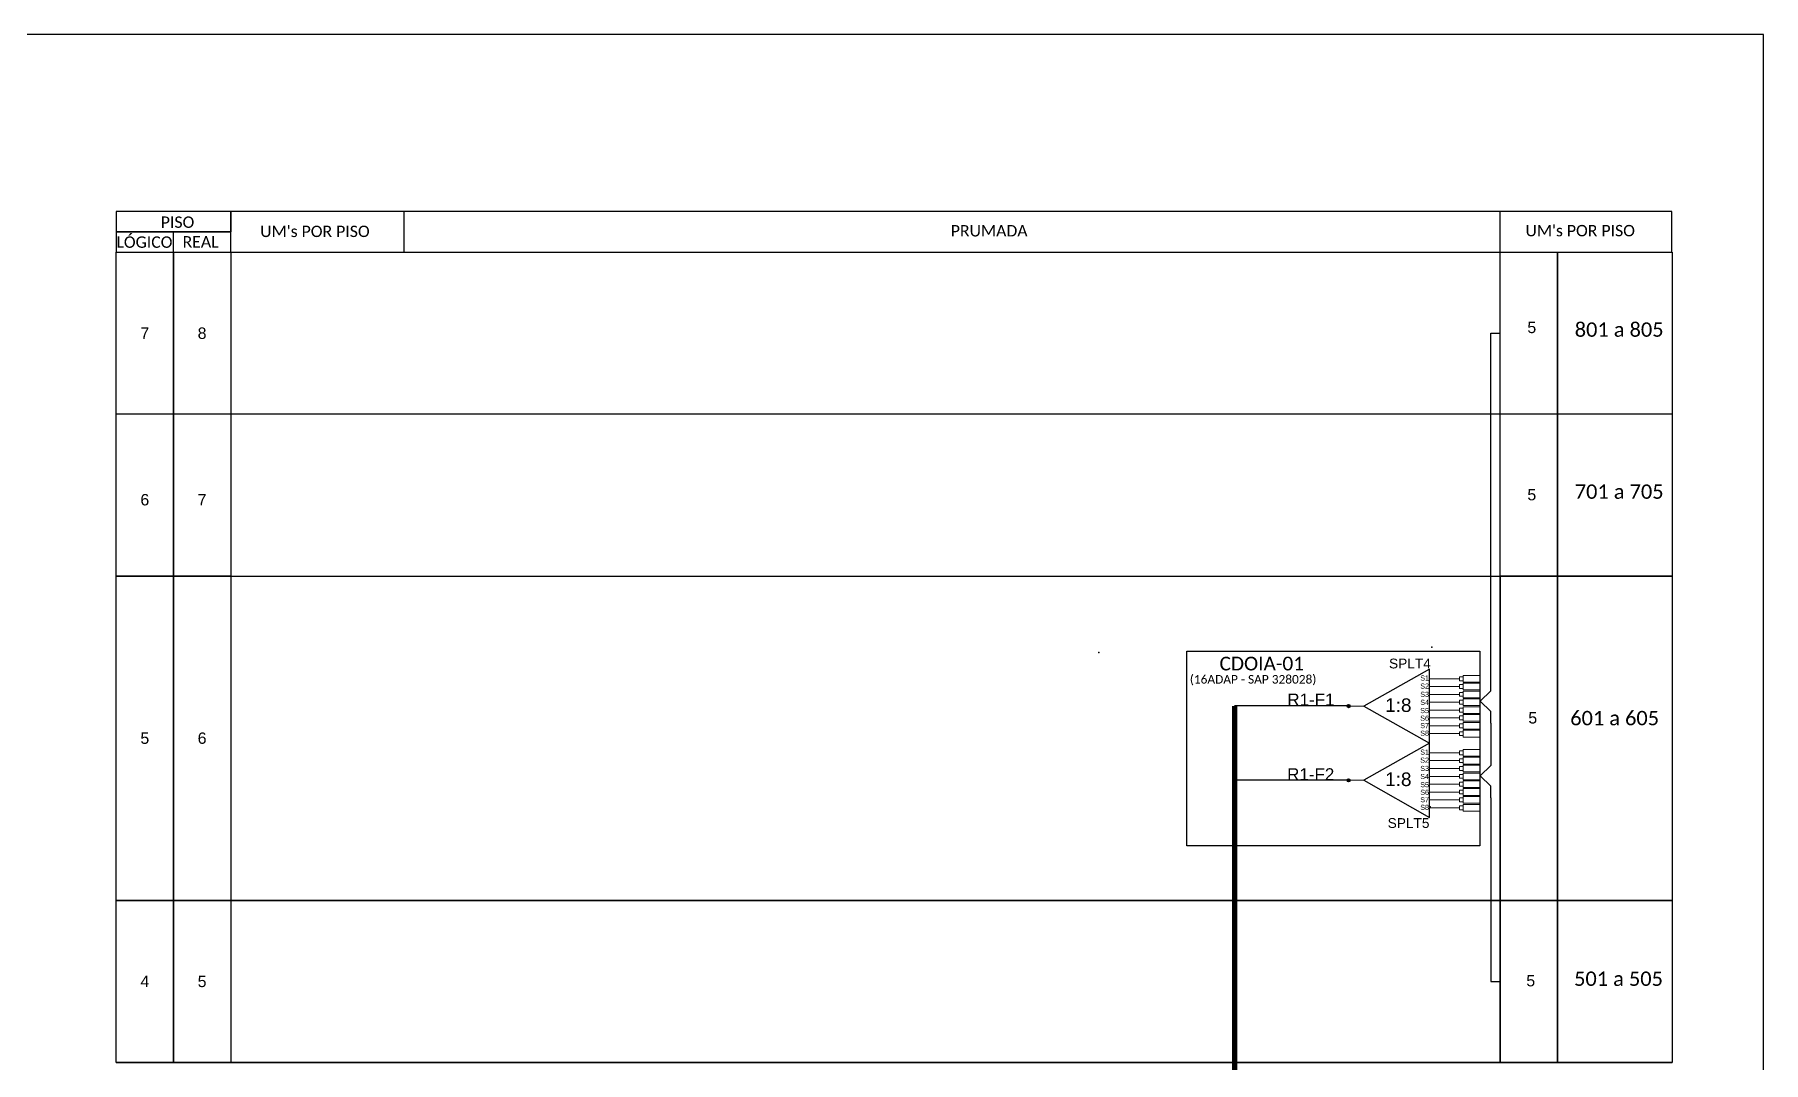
# Model space of a CAD drawing. Header units: metres. Extents: x -489 to 841, y 0 to 594.
# Drawn here: x 599.8 to 841.3, y 450.5 to 594 of the extents above; entities that cross this region are included whole.
import ezdxf
from ezdxf.enums import TextEntityAlignment as Align

# ---------------------------------------------------------------- set-up
doc = ezdxf.new("R2010")
doc.units = ezdxf.units.M
doc.styles.add('ARIAL', font='arial.ttf')
doc.styles.add('WMF-Calibri0', font='calibri.ttf')

# ---------------------------------------------------------------- blocks, each defined once
blk = doc.blocks.new('SPLT_1-8_SC-APC')
at = {"color": 1}
blk.add_lwpolyline([(-7.37, -2.1), (-17.04, -7.55), (-7.37, -13), (-7.37, -2.1)], dxfattribs=at)
at = {"color": 3, "lineweight": 0}
for points in [[(-2.99, -3.51), (-7.37, -3.51)], [(-7.37, -4.66), (-2.99, -4.66)], [(-2.41, -3.02), (-2.41, -4)], [(-2.41, -3.02), (0, -3.02)], [(-2.41, -4), (0, -4)], [(-2.41, -4.17), (-2.41, -5.16)], [(-2.41, -4.17), (0, -4.17)], [(-7.37, -5.82), (-2.99, -5.82)], [(-7.37, -6.97), (-2.99, -6.97)], [(-2.41, -5.16), (0, -5.16)], [(-2.41, -5.32), (-2.41, -6.31)], [(-2.41, -5.32), (0, -5.32)], [(-2.41, -6.31), (0, -6.31)], [(-2.41, -6.48), (-2.41, -7.46)], [(-2.41, -6.48), (0, -6.48)], [(-2.41, -7.46), (0, -7.46)], [(-7.37, -8.12), (-2.99, -8.12)], [(-7.37, -9.28), (-2.99, -9.28)], [(-2.41, -7.63), (-2.41, -8.62)], [(-2.41, -7.63), (0, -7.63)], [(-2.41, -8.62), (0, -8.62)], [(-2.41, -8.78), (-2.41, -9.77)], [(-2.41, -8.78), (0, -8.78)], [(-2.41, -9.77), (0, -9.77)], [(-2.41, -9.94), (-2.41, -10.92)], [(-2.41, -9.94), (0, -9.94)], [(-7.37, -10.43), (-2.99, -10.43)], [(-7.37, -11.58), (-2.99, -11.58)], [(-2.41, -10.92), (0, -10.92)], [(-2.41, -11.09), (-2.41, -12.08)], [(-2.41, -11.09), (0, -11.09)], [(-2.41, -12.08), (0, -12.08)]]:
    blk.add_lwpolyline(points, dxfattribs=at)
for points in [[(-2.99, -3.22), (-2.41, -3.22), (-2.41, -3.8), (-2.99, -3.8)], [(-2.99, -4.38), (-2.41, -4.38), (-2.41, -4.95), (-2.99, -4.95)], [(-2.99, -5.53), (-2.41, -5.53), (-2.41, -6.1), (-2.99, -6.1)], [(-2.99, -6.68), (-2.41, -6.68), (-2.41, -7.26), (-2.99, -7.26)], [(-2.99, -7.84), (-2.41, -7.84), (-2.41, -8.41), (-2.99, -8.41)], [(-2.99, -8.99), (-2.41, -8.99), (-2.41, -9.56), (-2.99, -9.56)], [(-2.99, -10.14), (-2.41, -10.14), (-2.41, -10.72), (-2.99, -10.72)], [(-2.99, -11.3), (-2.41, -11.3), (-2.41, -11.87), (-2.99, -11.87)]]:
    blk.add_lwpolyline(points, close=True, dxfattribs=at)
at = {"color": 1, "lineweight": 0}
blk.add_lwpolyline([(-17.04, -7.55), (-19.26, -7.55)], dxfattribs=at)
at = {"color": 1, "style": 'ARIAL'}
for s, height, p in [('S1', 0.75, (-8.74, -3.78)), ('S2', 0.75, (-8.74, -4.97)), ('1:8', 2, (-13.91, -8.4)), ('S3', 0.75, (-8.74, -6.18)), ('S4', 0.75, (-8.74, -7.36)), ('S5', 0.75, (-8.74, -8.57)), ('S6', 0.75, (-8.74, -9.69)), ('S7', 0.75, (-8.74, -10.78)), ('S8', 0.75, (-8.74, -11.9))]:
    blk.add_text(s, height=height, dxfattribs=at).set_placement(p)
blk = doc.blocks.new('SPLITTER_')
blk.add_point((0, 0))
at = {"style": 'ARIAL', "flags": 4}
blk.add_attdef('SPLT', (0, -3.26), '', height=1.5, dxfattribs=at)
blk = doc.blocks.new('A$C415C251F')
at = {"color": 3}
blk.add_point((0, 0), dxfattribs=at)
blk = doc.blocks.new('LEG_CDOIA8_C-SPLT_ESQ')
at = {"color": 3, "extrusion": (0, 0, -1), "xscale": -1, "zscale": -1}
blk.add_blockref('A$C415C251F', (0, 0), dxfattribs=at)
at = {"color": 1, "style": 'WMF-Calibri0', "flags": 4}
blk.add_attdef('CDO', (21.44, -2.61), '', height=2, dxfattribs=at)
blk.add_attdef('MODELO', text='', height=1.5, dxfattribs=at).set_placement((22.54, -4.54), align=Align.CENTER)
at = {"style": 'ARIAL', "flags": 4}
blk.add_attdef('SPLITAGEM', text='', height=1.5, dxfattribs=at).set_placement((18.61, -12.59), align=Align.CENTER)
blk = doc.blocks.new('A$C64B91533')
at = {"color": 0}
for points in [[(0, 4.11), (23.15, 4.11), (23.15, 8.22), (0, 8.22)], [(0, 0), (23.15, 0), (23.15, 4.11), (0, 4.11)]]:
    blk.add_lwpolyline(points, close=True, dxfattribs=at)
for points in [[(23.15, 0), (314.47, 0), (314.47, 8.22), (23.15, 8.22), (23.15, 8.22), (23.15, 4.11)], [(58.2, 0), (58.2, 8.22)], [(279.76, 0), (279.76, 8.22)], [(11.57, 0), (11.57, 4.11)]]:
    blk.add_lwpolyline(points)
at = {"color": 0, "style": 'WMF-Calibri0'}
for s, p in [('     PISO', (4.96, 4.92)), ('  LÓGICO', (-1.58, 0.89)), ("UM's POR PISO", (29.11, 3.06)), ('PRUMADA', (168.7, 3.18)), ("UM's POR PISO", (284.86, 3.21)), ('    REAL', (10.18, 0.95))]:
    blk.add_text(s, height=2.3, dxfattribs=at).set_placement(p)

msp = doc.modelspace()

# ---------------------------------------------------------------- hatches: boundary and pattern name
h = msp.add_hatch(color=3)
h.dxf.hatch_style = 1
h.paths.add_polyline_path([(783.59, 500.24, 1), (783.13, 500.24, 1)])
h = msp.add_hatch(color=3)
h.dxf.hatch_style = 1
h.paths.add_polyline_path([(783.59, 489.88, 1), (783.13, 489.88, 1)])

# ---------------------------------------------------------------- linework, layer by layer
at = {"color": 7}
msp.add_lwpolyline([(0.31, 0.03), (841.31, 0.03), (841.31, 594.03), (0.31, 594.03)], close=True, dxfattribs=at)
for points in [[(619.17, 563.64), (619.17, 541.01), (611.17, 541.01), (611.17, 563.64)], [(627.17, 563.64), (627.17, 541.01), (619.17, 541.01), (619.17, 563.64)], [(812.54, 563.64), (812.54, 541.01), (804.54, 541.01), (804.54, 563.64)], [(828.54, 563.64), (828.54, 541.01), (812.54, 541.01), (812.54, 563.64)], [(619.17, 541.01), (619.17, 518.38), (611.17, 518.38), (611.17, 541.01)], [(627.17, 541.01), (627.17, 518.38), (619.17, 518.38), (619.17, 541.01)], [(804.54, 541.01), (627.17, 541.01)], [(812.54, 541.01), (812.54, 518.38), (804.54, 518.38), (804.54, 541.01)], [(828.54, 541.01), (828.54, 518.38), (812.54, 518.38), (812.54, 541.01)], [(627.17, 518.38), (804.54, 518.38), (804.54, 473.11), (627.17, 473.11)], [(627.17, 473.11), (804.54, 473.11), (804.54, 450.48), (627.17, 450.48)], [(627.17, 450.48), (804.54, 450.48), (804.54, 450.48), (627.17, 450.48)]]:
    msp.add_lwpolyline(points)
at = {"color": 3}
for points in [[(803.24, 502.38), (803.24, 552.33), (804.54, 552.33)], [(803.24, 497.87), (803.24, 499.49), (801.74, 500.94), (803.24, 502.38)], [(803.24, 497.87), (803.24, 491.94)], [(803.24, 487.43), (803.24, 489.05), (801.74, 490.5), (803.24, 491.94)], [(803.24, 487.43), (803.24, 461.8), (804.54, 461.8)]]:
    msp.add_lwpolyline(points, dxfattribs=at)
for points in [[(611.17, 518.38), (619.17, 518.38), (619.17, 473.11), (611.17, 473.11)], [(619.17, 518.38), (627.17, 518.38), (627.17, 473.11), (619.17, 473.11)], [(804.54, 518.38), (812.54, 518.38), (812.54, 473.11), (804.54, 473.11)], [(812.54, 518.38), (828.54, 518.38), (828.54, 473.11), (812.54, 473.11)], [(611.17, 473.11), (619.17, 473.11), (619.17, 450.48), (611.17, 450.48)], [(619.17, 473.11), (627.17, 473.11), (627.17, 450.48), (619.17, 450.48)], [(804.54, 473.11), (812.54, 473.11), (812.54, 450.48), (804.54, 450.48)], [(812.54, 473.11), (828.54, 473.11), (828.54, 450.48), (812.54, 450.48)], [(611.17, 450.48), (619.17, 450.48), (619.17, 450.48), (611.17, 450.48)], [(619.17, 450.48), (627.17, 450.48), (627.17, 450.48), (619.17, 450.48)], [(804.54, 450.48), (812.54, 450.48), (812.54, 450.48), (804.54, 450.48)], [(812.54, 450.48), (828.54, 450.48), (828.54, 450.48), (812.54, 450.48)]]:
    msp.add_lwpolyline(points, close=True)
at = {"color": 1}
msp.add_lwpolyline([(760.77, 507.93), (801.67, 507.93), (801.67, 480.71), (760.77, 480.71)], close=True, dxfattribs=at)
at = {"color": 5, "const_width": 0.76}
msp.add_lwpolyline([(767.43, 500.27), (767.43, 415.13)], dxfattribs=at)
at = {"color": 5}
for points in [[(783.13, 500.27), (767.43, 500.27)], [(783.19, 489.9), (767.43, 489.9)]]:
    msp.add_lwpolyline(points, dxfattribs=at)
at = {"color": 3}
for centre in [(783.36, 500.24), (783.36, 489.88)]:
    msp.add_circle(centre, 0.23, dxfattribs=at)

# ---------------------------------------------------------------- block references
at = {"xscale": 0.6912000000001571, "yscale": 0.6911999999993714, "zscale": 0.6912000000000001}
msp.add_blockref('A$C64B91533', (611.17, 563.64), dxfattribs=at)
at = {"color": 3}
ref = msp.add_blockref('LEG_CDOIA8_C-SPLT_ESQ', (748.45, 507.73), dxfattribs=dict(at, xscale=0.9563266944002178, yscale=0.9563266944002178, zscale=0.9563266944000002))
ref.add_attrib('CDO', 'CDOIA-01', (765.32, 505.23), dxfattribs={"color": 1, "height": 1.913, "style": 'WMF-Calibri0'})
ref.add_attrib('MODELO', '(16ADAP - SAP 328028)', dxfattribs={"color": 1, "height": 1.1954, "style": 'WMF-Calibri0'}).set_placement((770.01, 503.39), align=Align.CENTER)
ref = msp.add_blockref('SPLITTER_', (794.96, 508.48), dxfattribs=dict(xscale=-0.9123840000002075, yscale=0.9123840000002075, zscale=0.912384))
ref.add_attrib('SPLT', 'SPLT4', (789, 505.51), dxfattribs={"height": 1.369, "style": 'ARIAL'})
at = {"color": 3, "xscale": 0.9504000000000407, "yscale": 0.9504000000000407, "zscale": 0.9504000000000407}
for p in [(801.67, 507.41), (801.67, 497.06)]:
    msp.add_blockref('SPLT_1-8_SC-APC', p, dxfattribs=at)
ref = msp.add_blockref('SPLITTER_', (794.77, 486.2), dxfattribs=dict(xscale=-0.9123840000002075, yscale=0.9123840000002075, zscale=0.912384))
ref.add_attrib('SPLT', 'SPLT5', (788.81, 483.23), dxfattribs={"height": 1.369, "style": 'ARIAL'})

# ---------------------------------------------------------------- texts
at = {"style": 'WMF-Calibri0'}
for s, p in [('801 a 805', (814.95, 551.83)), ('701 a 705', (814.95, 529.2)), ('601 a 605', (814.32, 497.57)), ('501 a 505', (814.86, 461.17))]:
    msp.add_text(s, height=2.004, dxfattribs=at).set_placement(p)
at = {"color": 5, "style": 'ARIAL'}
for s, p in [('R1-F1', (774.8, 500.3)), ('R1-F2', (774.77, 489.87))]:
    msp.add_text(s, height=1.697, dxfattribs=at).set_placement(p)
at = {"style": 'ARIAL', "flags": 12}
for tag, p in [('8', (623.17, 552.33)), ('5', (808.95, 553.14)), ('7', (615.17, 552.33)), ('6', (615.17, 529.07)), ('7', (623.17, 529.07)), ('5', (808.95, 529.78)), ('5', (809.08, 498.61)), ('5', (615.17, 495.77)), ('6', (623.17, 495.77)), ('4', (615.17, 461.8)), ('5', (623.17, 461.8)), ('5', (808.8, 461.9))]:
    msp.add_attdef(tag, text='XX', height=1.59, dxfattribs=at).set_placement(p, align=Align.MIDDLE_CENTER)

doc.saveas('drawing.dxf')
